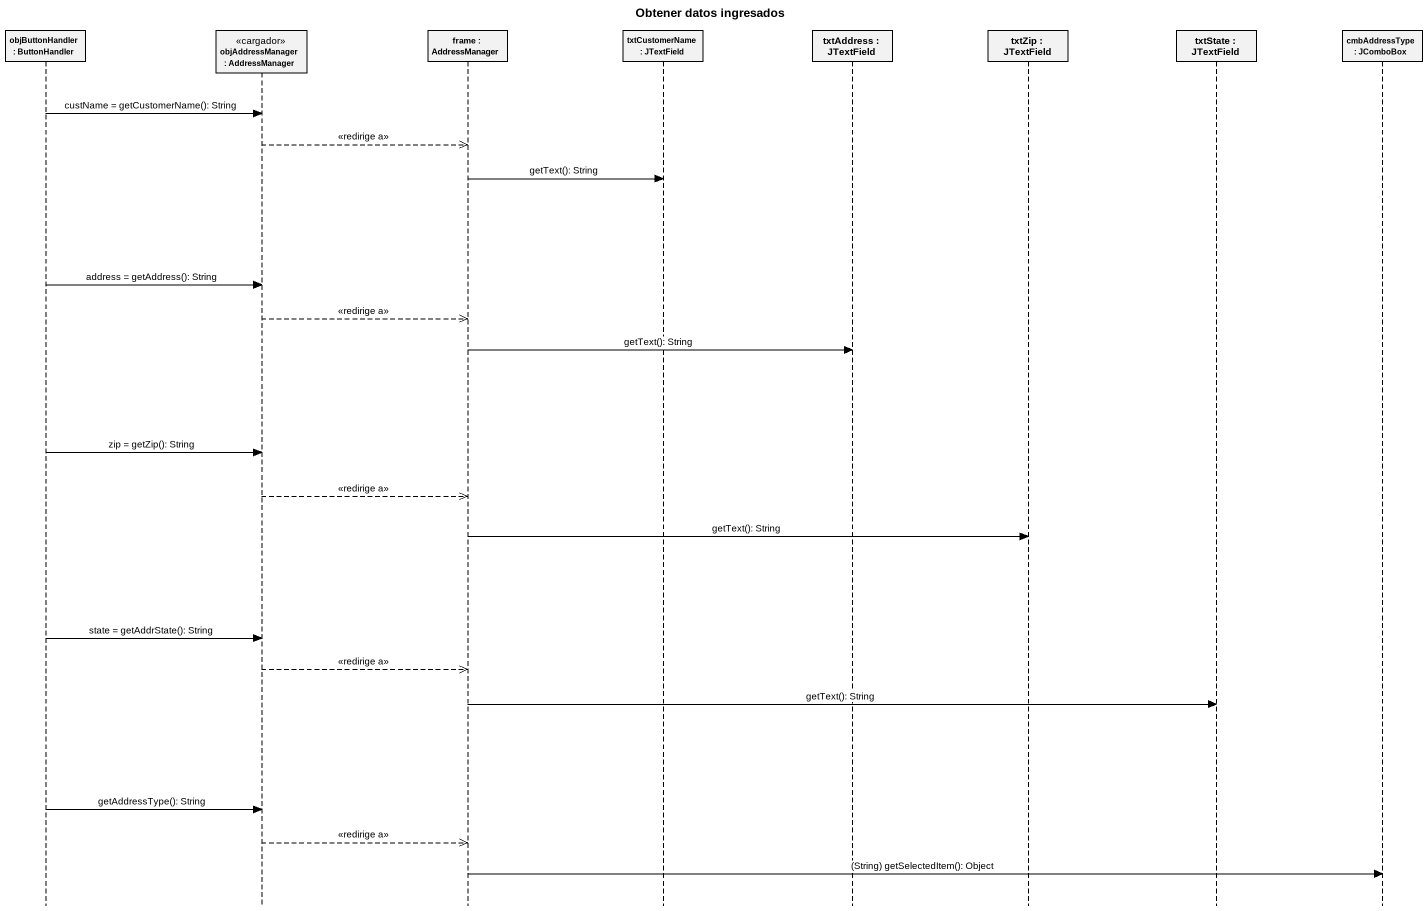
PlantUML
@startuml
title Obtener datos ingresados
hide footbox
participant "objButtonHandler : ButtonHandler" as objButtonHandler
participant "objAddressManager : AddressManager" as objAddressManager <<cargador>>
participant "frame : AddressManager" as frame_
participant "txtCustomerName : JTextField" as txtCustomerName
participant "txtAddress : JTextField" as txtAddress
participant "txtZip : JTextField" as txtZip
participant "txtState : JTextField" as txtState
participant "cmbAddressType : JComboBox" as cmbAddressType

objButtonHandler -> objAddressManager : custName = getCustomerName(): String
objAddressManager -->> frame_ : <<redirige a>>
frame_ -> txtCustomerName : getText(): String
objButtonHandler -> objAddressManager : address = getAddress(): String
objAddressManager -->> frame_ : <<redirige a>>
frame_ -> txtAddress : getText(): String
objButtonHandler -> objAddressManager : zip = getZip(): String
objAddressManager -->> frame_ : <<redirige a>>
frame_ -> txtZip : getText(): String
objButtonHandler -> objAddressManager : state = getAddrState(): String
objAddressManager -->> frame_ : <<redirige a>>
frame_ -> txtState : getText(): String
objButtonHandler -> objAddressManager : getAddressType(): String
objAddressManager -->> frame_ : <<redirige a>>
frame_ -> cmbAddressType : (String) getSelectedItem(): Object
@enduml
